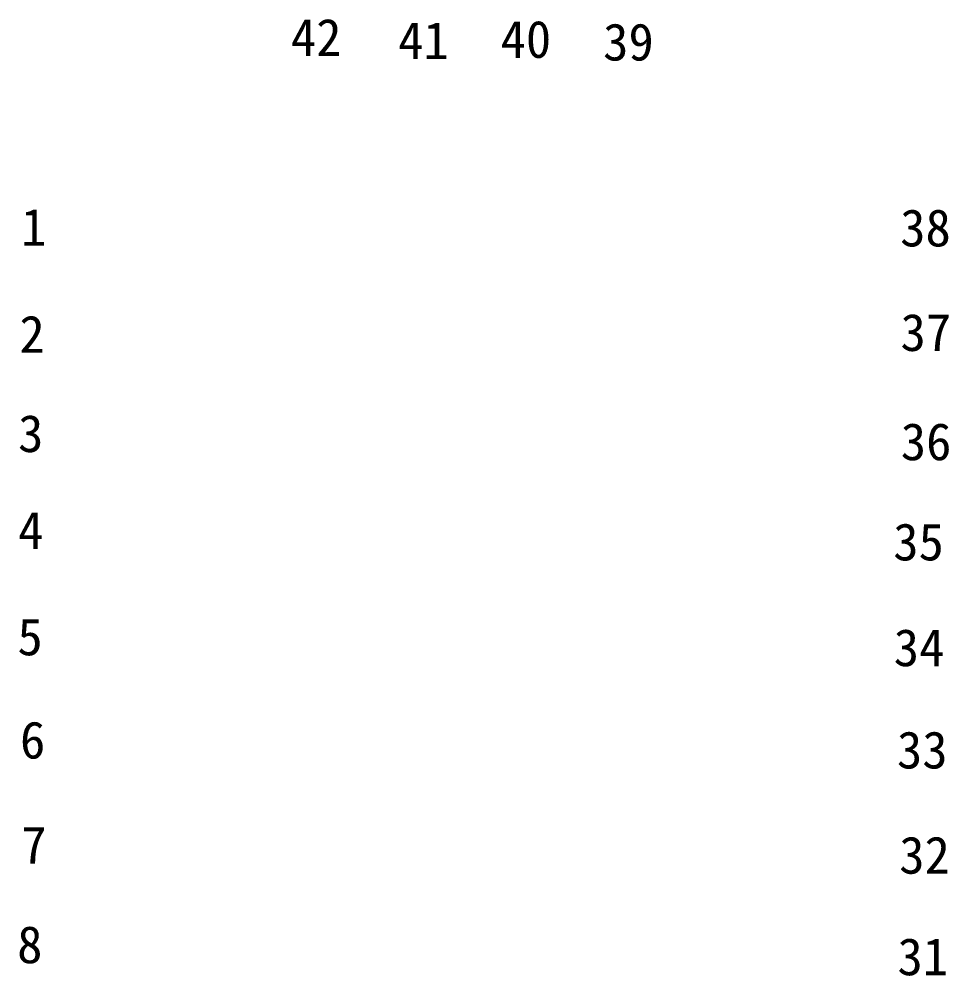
# Model space of a CAD drawing. Header units: millimetres. Extents: x 4471 to 10624, y 832 to 10725.
# Drawn here: x 6129 to 10624, y 6097 to 10725 of the extents above; entities that cross this region are included whole.
import ezdxf

# ---------------------------------------------------------------- set-up
doc = ezdxf.new("R2010")
doc.units = ezdxf.units.MM
doc.layers.add('老框架', color=7, linetype='Continuous')
doc.styles.get("Standard").update_dxf_attribs({"font": 'SimSun.ttf'})

msp = doc.modelspace()

# ---------------------------------------------------------------- texts
at = {"layer": '老框架', "lineweight": 0, "char_height": 180, "attachment_point": 1}
for s, insert, width in [('42', (7442.4127, 10727.2095, -3.0635), 845.650023), ('41', (7960.9329, 10712.101, -3.0635), 724.842801), ('40', (8456.1796, 10718.0364, -3.0635), 630.881755), ('39', (8952.137, 10704.9684, -3.0635), 442.959511), ('1', (6138.0112, 9808.8275, 0.0291), 1660.555065), ('38', (10388.245, 9805.8656, 0.0291), 845.650023), ('2', (6130.0478, 9291.3377, 0.0291), 2036.328146), ('37', (10389.91, 9300.0155, 0.0291), 724.842801), ('3', (6123.6774, 8810.9914, 0.0291), 2860.556273), ('36', (10391.2038, 8771.4914, 3.1217), 510.074609), ('4', (6123.8893, 8342.5752, 0.0291), 2133.296232), ('35', (10354.7146, 8286.6993, 3.1217), 724.842877), ('5', (6120.4305, 7827.7252, 0.0291), 2181.780199), ('34', (10357.262, 7775.2776, 3.1217), 791.957899), ('6', (6132.7641, 7328.3256, 0.0291), 2157.538216), ('33', (10372.6177, 7280.31, 3.1217), 832.227049), ('7', (6139.4911, 6820.15, 0.0291), 2521.168274), ('32', (10383.6834, 6771.5216, 3.1217), 885.919022), ('8', (6119.0577, 6338.4023, 0.0291), 2278.74821), ('31', (10375.2887, 6280.0755, 3.1217), 1597.338925)]:
    msp.add_mtext(s, dxfattribs=dict(at, insert=insert, width=width))

doc.saveas('drawing.dxf')
